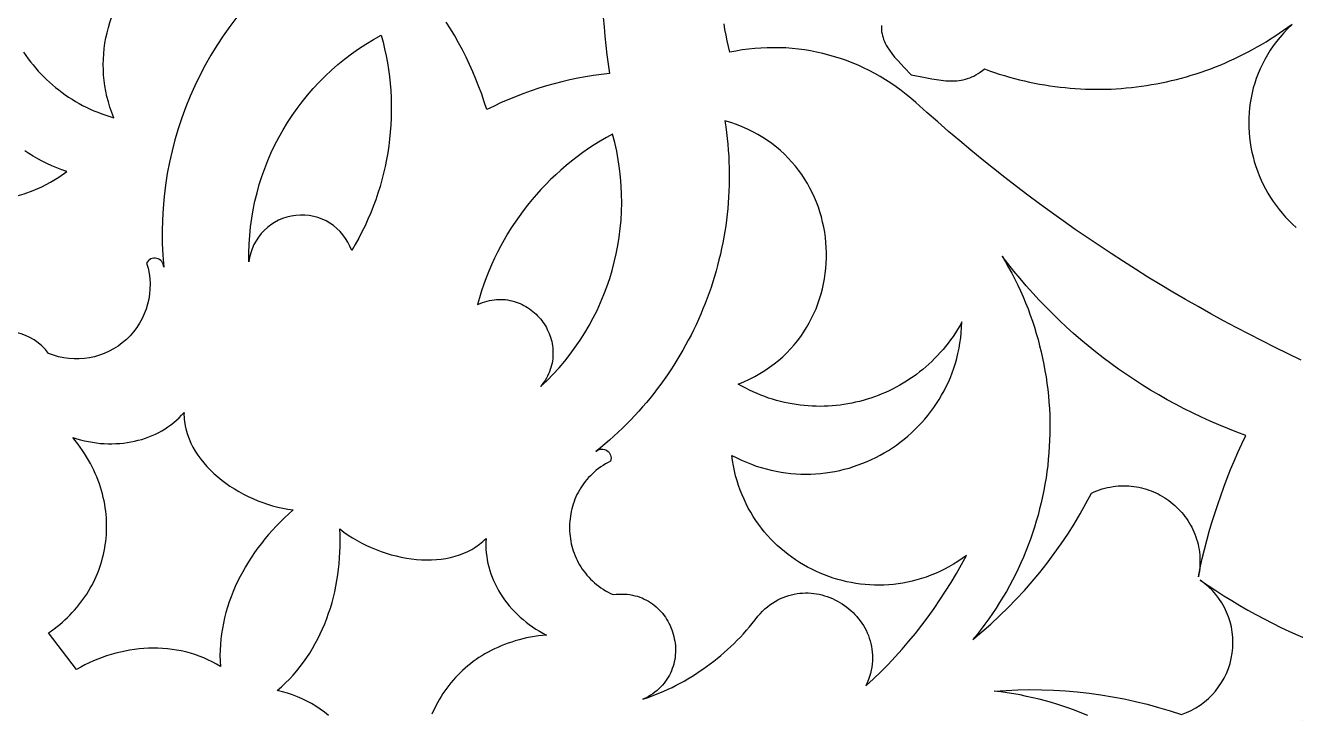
# Model space of a CAD drawing. Extents: x 3927 to 5087, y -513 to 1114.
# Drawn here: x 4500.5 to 4621.9, y 96.9 to 162.6 of the extents above; entities that cross this region are included whole.
import ezdxf

# ---------------------------------------------------------------- set-up
doc = ezdxf.new("R2010")
doc.units = 0
doc.layers.add('LAYER_1', color=18, linetype='CONTINUOUS')

msp = doc.modelspace()

# ---------------------------------------------------------------- linework, layer by layer
at = {"layer": 'LAYER_1'}
for points in [[(4500.34, 160.06), (4500.56, 159.75), (4500.78, 159.44), (4501.01, 159.14), (4501.25, 158.85), (4501.49, 158.56), (4501.74, 158.27), (4502, 157.99), (4502.27, 157.72), (4502.54, 157.46), (4502.82, 157.2), (4503.11, 156.94), (4503.4, 156.7), (4503.7, 156.46), (4504.01, 156.23), (4504.32, 156), (4504.64, 155.78), (4504.97, 155.57), (4505.3, 155.37), (4505.64, 155.18), (4505.98, 154.99), (4506.33, 154.81), (4506.69, 154.64), (4507.05, 154.48), (4507.42, 154.33), (4507.8, 154.19), (4508.18, 154.05), (4508.56, 153.93), (4508.95, 153.81, -0.719328), (4527.98, 170.31, 0.270929), (4513.73, 139.54, 0.777705), (4512.09, 139.92, -0.636132), (4502.72, 131.28, 0.862472), (4493.54, 126.4, -0.153049)], [(4482.06, 158.21, 0.578149), (4504.47, 148.66), (4503.98, 148.83), (4503.5, 149.01), (4503.03, 149.21), (4502.57, 149.42), (4502.12, 149.64), (4501.69, 149.88), (4501.26, 150.12), (4500.85, 150.38), (4500.45, 150.65)], [(4602.01, 96.67), (4601.44, 96.9), (4600.88, 97.12), (4600.3, 97.34), (4599.72, 97.54), (4599.14, 97.73), (4598.55, 97.91), (4597.96, 98.08), (4597.36, 98.23), (4596.76, 98.38), (4596.15, 98.51), (4595.54, 98.64), (4594.93, 98.75), (4594.31, 98.85), (4593.69, 98.93), (4593.07, 99.01), (4594.2, 99.08), (4595.33, 99.13), (4596.47, 99.15), (4597.6, 99.14), (4598.73, 99.1), (4599.86, 99.03), (4600.99, 98.93), (4602.12, 98.81), (4603.24, 98.65), (4604.35, 98.47), (4605.47, 98.26), (4606.57, 98.02), (4607.68, 97.75), (4608.77, 97.45), (4609.86, 97.13), (4610.94, 96.78, 0.61665), (4612.75, 109.61, 0.063158), (4625.38, 103, 0.145764), (4620.44, 74.51)]]:
    msp.add_lwpolyline(points, format="xyb", dxfattribs=at)
for points in [[(4555.72, 163.38), (4555.79, 162.49), (4555.87, 161.59), (4555.96, 160.7), (4556.07, 159.81), (4556.19, 158.92), (4556.32, 158.04), (4555.55, 157.95), (4554.79, 157.84), (4554.03, 157.72), (4553.27, 157.58), (4552.52, 157.42), (4551.77, 157.25), (4551.03, 157.06), (4550.29, 156.85), (4549.56, 156.62), (4548.83, 156.38), (4548.11, 156.12), (4547.39, 155.85), (4546.68, 155.56), (4545.97, 155.25), (4545.28, 154.92), (4544.59, 154.58), (4544.35, 155.32), (4544.1, 156.05), (4543.84, 156.77), (4543.55, 157.49), (4543.26, 158.2), (4542.94, 158.9), (4542.61, 159.6), (4542.26, 160.28), (4541.9, 160.96), (4541.52, 161.63), (4541.13, 162.29), (4540.72, 162.95)], [(4622.39, 130.64), (4621.14, 131.24), (4619.89, 131.85), (4618.65, 132.48), (4617.41, 133.11), (4616.18, 133.76), (4614.96, 134.41), (4613.74, 135.08), (4612.53, 135.76), (4611.32, 136.45), (4610.12, 137.15), (4608.93, 137.86), (4607.75, 138.58), (4606.57, 139.32), (4605.4, 140.06), (4604.23, 140.82), (4603.08, 141.58), (4601.93, 142.36), (4600.78, 143.14), (4599.65, 143.94), (4598.52, 144.75), (4597.4, 145.57), (4596.28, 146.4), (4595.18, 147.24), (4594.08, 148.09), (4592.99, 148.95), (4591.91, 149.82), (4590.83, 150.7), (4589.77, 151.59), (4588.71, 152.49), (4587.66, 153.4), (4586.61, 154.32), (4585.58, 155.25), (4585.56, 155.26), (4585.11, 155.66), (4584.64, 156.04), (4584.16, 156.42), (4583.68, 156.77), (4583.18, 157.11), (4582.68, 157.44), (4582.17, 157.74), (4581.65, 158.04), (4581.12, 158.31), (4580.59, 158.58), (4580.05, 158.82), (4579.5, 159.05), (4578.95, 159.26), (4578.39, 159.46), (4577.82, 159.64), (4577.25, 159.8), (4576.68, 159.95), (4576.1, 160.08), (4575.52, 160.19), (4574.94, 160.28), (4574.35, 160.36), (4573.76, 160.42), (4573.16, 160.47), (4572.57, 160.49), (4571.97, 160.5), (4571.38, 160.49), (4570.78, 160.46), (4570.18, 160.42), (4569.58, 160.36), (4568.98, 160.28), (4568.38, 160.18), (4567.79, 160.06), (4567.67, 160.61), (4567.55, 161.15), (4567.44, 161.69), (4567.34, 162.24), (4567.25, 162.78)], [(4582.28, 162.63), (4582.28, 162.42), (4582.29, 162.22), (4582.31, 162.02), (4582.35, 161.83), (4582.39, 161.64), (4582.44, 161.46), (4582.5, 161.28), (4582.57, 161.1), (4582.65, 160.93), (4582.74, 160.75), (4582.84, 160.59), (4583.05, 160.25), (4583.29, 159.93), (4583.55, 159.6), (4583.84, 159.27), (4584.46, 158.6), (4585.13, 157.89), (4586.14, 157.7), (4587.09, 157.52), (4587.55, 157.45), (4588, 157.38), (4588.43, 157.34), (4588.86, 157.32), (4589.28, 157.32), (4589.49, 157.34), (4589.7, 157.36), (4589.9, 157.39), (4590.11, 157.43), (4590.31, 157.48), (4590.51, 157.54), (4590.72, 157.62), (4590.92, 157.7), (4591.12, 157.79), (4591.32, 157.9), (4591.52, 158.02), (4591.73, 158.16), (4591.93, 158.31), (4592.13, 158.47), (4592.6, 158.3), (4593.08, 158.14), (4593.55, 157.98), (4594.03, 157.83), (4594.51, 157.69), (4594.99, 157.56), (4595.47, 157.44), (4595.95, 157.32), (4596.43, 157.21), (4596.92, 157.11), (4597.4, 157.02), (4597.89, 156.94), (4598.37, 156.86), (4598.86, 156.79), (4599.35, 156.73), (4599.83, 156.68), (4600.32, 156.64), (4600.81, 156.6), (4601.3, 156.57), (4601.79, 156.55), (4602.28, 156.53), (4602.76, 156.53), (4603.25, 156.53), (4603.74, 156.54), (4604.23, 156.55), (4604.71, 156.58), (4605.2, 156.61), (4605.68, 156.65), (4606.17, 156.7), (4606.65, 156.75), (4607.14, 156.82), (4607.62, 156.89), (4608.1, 156.97), (4608.58, 157.05), (4609.05, 157.14), (4609.53, 157.24), (4610.01, 157.35), (4610.48, 157.47), (4610.95, 157.59), (4611.42, 157.72), (4611.89, 157.86), (4612.35, 158.01), (4612.82, 158.16), (4613.28, 158.32), (4613.74, 158.49), (4614.19, 158.66), (4614.65, 158.84), (4615.1, 159.03), (4615.55, 159.23), (4616, 159.44), (4616.44, 159.65), (4616.88, 159.87), (4617.32, 160.09), (4617.75, 160.33), (4618.18, 160.57), (4618.61, 160.82), (4619.04, 161.07), (4619.46, 161.34), (4619.88, 161.61), (4620.29, 161.88), (4620.7, 162.17), (4621.11, 162.46), (4621.51, 162.76)], [(4621.49, 162.69), (4621.09, 162.3), (4620.72, 161.91), (4620.37, 161.51), (4620.03, 161.1), (4619.72, 160.68), (4619.43, 160.25), (4619.16, 159.82), (4618.91, 159.38), (4618.68, 158.94), (4618.47, 158.49), (4618.27, 158.03), (4618.1, 157.57), (4617.95, 157.11), (4617.81, 156.65), (4617.69, 156.18), (4617.6, 155.71), (4617.52, 155.24), (4617.45, 154.76), (4617.41, 154.29), (4617.39, 153.81), (4617.38, 153.34), (4617.39, 152.87), (4617.41, 152.39), (4617.45, 151.92), (4617.51, 151.45), (4617.59, 150.99), (4617.68, 150.53), (4617.79, 150.07), (4617.91, 149.61), (4618.05, 149.16), (4618.21, 148.72), (4618.38, 148.28), (4618.57, 147.85), (4618.77, 147.42), (4618.98, 147), (4619.21, 146.59), (4619.46, 146.19), (4619.72, 145.79), (4619.99, 145.41), (4620.28, 145.03), (4620.58, 144.67), (4620.89, 144.31), (4621.22, 143.97), (4621.56, 143.64), (4621.91, 143.32)], [(4529.47, 96.69), (4529.08, 97), (4528.68, 97.29), (4528.26, 97.56), (4527.84, 97.82), (4527.4, 98.06), (4526.95, 98.28), (4526.5, 98.48), (4526.03, 98.66), (4525.55, 98.82), (4525.07, 98.95), (4524.57, 99.07), (4524.97, 99.42), (4525.36, 99.79), (4525.73, 100.16), (4526.09, 100.55), (4526.43, 100.95), (4526.76, 101.36), (4527.08, 101.78), (4527.38, 102.21), (4527.67, 102.64), (4527.94, 103.09), (4528.2, 103.55), (4528.45, 104.01), (4528.68, 104.48), (4528.9, 104.96), (4529.11, 105.45), (4529.3, 105.95), (4529.48, 106.45), (4529.65, 106.95), (4529.8, 107.47), (4529.94, 107.98), (4530.06, 108.51), (4530.17, 109.04), (4530.27, 109.57), (4530.35, 110.11), (4530.42, 110.65), (4530.48, 111.19), (4530.53, 111.74), (4530.56, 112.29), (4530.57, 112.84), (4530.58, 113.4), (4530.57, 113.95), (4530.55, 114.51), (4530.94, 114.21), (4531.35, 113.93), (4531.77, 113.66), (4532.2, 113.41), (4532.64, 113.16), (4533.09, 112.94), (4533.55, 112.73), (4534.02, 112.54), (4534.49, 112.36), (4534.97, 112.2), (4535.45, 112.05), (4535.93, 111.93), (4536.42, 111.82), (4536.91, 111.73), (4537.39, 111.65), (4537.88, 111.6), (4538.36, 111.57), (4538.84, 111.55), (4539.31, 111.56), (4539.78, 111.58), (4540.24, 111.63), (4540.69, 111.7), (4541.13, 111.79), (4541.57, 111.9), (4541.99, 112.03), (4542.4, 112.18), (4542.79, 112.36), (4543.17, 112.56), (4543.54, 112.79), (4543.89, 113.04), (4544.05, 113.17), (4544.22, 113.31), (4544.37, 113.46), (4544.53, 113.61), (4544.51, 113.26), (4544.5, 112.92), (4544.51, 112.58), (4544.54, 112.24), (4544.58, 111.89), (4544.63, 111.55), (4544.7, 111.22), (4544.78, 110.88), (4544.87, 110.55), (4544.98, 110.22), (4545.1, 109.89), (4545.23, 109.57), (4545.38, 109.25), (4545.54, 108.94), (4545.71, 108.63), (4545.89, 108.32), (4546.09, 108.02), (4546.29, 107.73), (4546.51, 107.44), (4546.74, 107.15), (4546.98, 106.88), (4547.23, 106.61), (4547.5, 106.35), (4547.77, 106.09), (4548.05, 105.85), (4548.35, 105.61), (4548.65, 105.38), (4548.96, 105.16), (4549.28, 104.94), (4549.61, 104.74), (4549.95, 104.55), (4550.3, 104.37), (4549.91, 104.33), (4549.52, 104.28), (4549.14, 104.23), (4548.76, 104.16), (4548.39, 104.09), (4548.03, 104), (4547.67, 103.91), (4547.31, 103.81), (4546.97, 103.7), (4546.63, 103.59), (4546.29, 103.47), (4545.96, 103.33), (4545.64, 103.19), (4545.32, 103.05), (4545.01, 102.89), (4544.71, 102.73), (4544.41, 102.57), (4544.12, 102.39), (4543.84, 102.21), (4543.56, 102.02), (4543.29, 101.83), (4543.03, 101.63), (4542.77, 101.42), (4542.52, 101.21), (4542.28, 100.99), (4542.04, 100.76), (4541.81, 100.53), (4541.59, 100.3), (4541.37, 100.06), (4541.16, 99.81), (4540.96, 99.56), (4540.77, 99.3), (4540.58, 99.04), (4540.4, 98.78), (4540.23, 98.51), (4540.06, 98.24), (4539.91, 97.96), (4539.76, 97.68), (4539.61, 97.39), (4539.48, 97.1), (4539.35, 96.81)]]:
    msp.add_lwpolyline(points, dxfattribs=at)
msp.add_lwpolyline([(4531.68, 141.12, 0.794747), (4521.86, 140.03, -0.281952), (4534.5, 161.69, -0.207503)], format="xyb", close=True, dxfattribs=at)
for points in [[(4589.97, 134.29), (4589.77, 133.93), (4589.57, 133.58), (4589.35, 133.24), (4589.13, 132.91), (4588.9, 132.58), (4588.66, 132.27), (4588.42, 131.95), (4588.17, 131.65), (4587.91, 131.36), (4587.64, 131.07), (4587.37, 130.79), (4587.1, 130.52), (4586.81, 130.25), (4586.53, 130), (4586.23, 129.75), (4585.93, 129.51), (4585.63, 129.28), (4585.32, 129.05), (4585, 128.84), (4584.69, 128.63), (4584.36, 128.43), (4584.03, 128.24), (4583.7, 128.05), (4583.36, 127.88), (4583.02, 127.71), (4582.68, 127.56), (4582.33, 127.41), (4581.98, 127.27), (4581.63, 127.13), (4581.27, 127.01), (4580.91, 126.9), (4580.55, 126.79), (4580.18, 126.69), (4579.82, 126.61), (4579.45, 126.53), (4579.08, 126.46), (4578.7, 126.4), (4578.33, 126.34), (4577.95, 126.3), (4577.57, 126.27), (4577.2, 126.24), (4576.82, 126.23), (4576.44, 126.22), (4576.06, 126.23), (4575.68, 126.24), (4575.3, 126.26), (4574.91, 126.29), (4574.53, 126.34), (4574.15, 126.39), (4573.77, 126.45), (4573.39, 126.52), (4573.02, 126.6), (4572.64, 126.69), (4572.26, 126.79), (4571.89, 126.9), (4571.51, 127.02), (4571.14, 127.15), (4570.77, 127.29), (4570.41, 127.44), (4570.04, 127.6), (4569.68, 127.77), (4569.32, 127.95), (4568.96, 128.14), (4568.61, 128.34), (4569.15, 128.57), (4569.68, 128.81), (4570.19, 129.08), (4570.68, 129.35), (4571.15, 129.65), (4571.61, 129.96), (4572.04, 130.28), (4572.46, 130.62), (4572.86, 130.97), (4573.24, 131.34), (4573.6, 131.71), (4573.95, 132.1), (4574.27, 132.5), (4574.58, 132.91), (4574.87, 133.33), (4575.14, 133.76), (4575.39, 134.19), (4575.62, 134.64), (4575.84, 135.09), (4576.04, 135.55), (4576.22, 136.02), (4576.38, 136.49), (4576.53, 136.97), (4576.65, 137.45), (4576.76, 137.93), (4576.85, 138.42), (4576.92, 138.91), (4576.98, 139.4), (4577.02, 139.9), (4577.03, 140.39), (4577.04, 140.89), (4577.02, 141.39), (4576.99, 141.88), (4576.93, 142.37), (4576.87, 142.86), (4576.78, 143.35), (4576.67, 143.84), (4576.55, 144.32), (4576.41, 144.8), (4576.26, 145.27), (4576.08, 145.73), (4575.89, 146.19), (4575.68, 146.65), (4575.46, 147.09), (4575.21, 147.53), (4574.95, 147.96), (4574.67, 148.38), (4574.38, 148.79), (4574.07, 149.19), (4573.74, 149.57), (4573.39, 149.95), (4573.03, 150.31), (4572.64, 150.67), (4572.25, 151), (4571.83, 151.33), (4571.4, 151.64), (4570.95, 151.93), (4570.48, 152.21), (4570, 152.47), (4569.5, 152.72), (4568.99, 152.94), (4568.45, 153.15), (4567.9, 153.34), (4567.34, 153.51), (4567.42, 152.95), (4567.49, 152.39), (4567.56, 151.83), (4567.61, 151.27), (4567.66, 150.7), (4567.7, 150.14), (4567.72, 149.58), (4567.74, 149.02), (4567.75, 148.46), (4567.75, 147.9), (4567.74, 147.35), (4567.72, 146.79), (4567.69, 146.23), (4567.65, 145.68), (4567.6, 145.13), (4567.55, 144.58), (4567.48, 144.03), (4567.41, 143.48), (4567.32, 142.93), (4567.23, 142.39), (4567.13, 141.84), (4567.02, 141.3), (4566.9, 140.77), (4566.77, 140.23), (4566.64, 139.7), (4566.49, 139.17), (4566.34, 138.64), (4566.18, 138.11), (4566.01, 137.59), (4565.83, 137.07), (4565.64, 136.55), (4565.45, 136.04), (4565.24, 135.53), (4565.03, 135.02), (4564.81, 134.52), (4564.58, 134.02), (4564.34, 133.52), (4564.1, 133.03), (4563.84, 132.54), (4563.58, 132.06), (4563.31, 131.58), (4563.04, 131.1), (4562.75, 130.63), (4562.46, 130.16), (4562.16, 129.7), (4561.85, 129.24), (4561.53, 128.79), (4561.21, 128.34), (4560.87, 127.89), (4560.53, 127.45), (4560.19, 127.02), (4559.83, 126.59), (4559.47, 126.17), (4559.1, 125.75), (4558.72, 125.34), (4558.34, 124.94), (4557.95, 124.54), (4557.55, 124.14), (4557.14, 123.75), (4556.73, 123.37), (4556.3, 123), (4555.88, 122.63), (4555.44, 122.26), (4555, 121.91), (4555.13, 122.01), (4555.26, 122.08), (4555.4, 122.12), (4555.54, 122.14), (4555.68, 122.14), (4555.82, 122.11), (4555.95, 122.06), (4556.07, 121.99), (4556.18, 121.91), (4556.27, 121.81), (4556.35, 121.7), (4556.41, 121.57), (4556.45, 121.44), (4556.47, 121.29), (4556.45, 121.14), (4556.41, 120.98), (4556.17, 120.85), (4555.93, 120.72), (4555.7, 120.58), (4555.48, 120.43), (4555.26, 120.27), (4555.05, 120.11), (4554.86, 119.95), (4554.67, 119.77), (4554.48, 119.6), (4554.31, 119.41), (4554.14, 119.23), (4553.98, 119.03), (4553.83, 118.83), (4553.69, 118.63), (4553.56, 118.43), (4553.43, 118.22), (4553.31, 118), (4553.2, 117.79), (4553.1, 117.57), (4553, 117.34), (4552.92, 117.12), (4552.84, 116.89), (4552.77, 116.66), (4552.71, 116.43), (4552.65, 116.19), (4552.61, 115.96), (4552.57, 115.72), (4552.54, 115.48), (4552.51, 115.24), (4552.5, 115.01), (4552.49, 114.77), (4552.49, 114.53), (4552.5, 114.29), (4552.52, 114.05), (4552.54, 113.81), (4552.57, 113.57), (4552.61, 113.34), (4552.66, 113.1), (4552.72, 112.87), (4552.78, 112.64), (4552.85, 112.41), (4552.93, 112.18), (4553.02, 111.95), (4553.12, 111.73), (4553.22, 111.51), (4553.33, 111.3), (4553.45, 111.09), (4553.58, 110.88), (4553.71, 110.67), (4553.86, 110.47), (4554.01, 110.28), (4554.16, 110.08), (4554.33, 109.9), (4554.5, 109.72), (4554.69, 109.54), (4554.87, 109.37), (4555.07, 109.21), (4555.28, 109.05), (4555.49, 108.89), (4555.71, 108.75), (4555.94, 108.61), (4556.17, 108.48), (4556.42, 108.35), (4556.67, 108.24), (4556.95, 108.27), (4557.22, 108.28), (4557.49, 108.29), (4557.75, 108.28), (4558.01, 108.26), (4558.26, 108.23), (4558.5, 108.18), (4558.74, 108.13), (4558.97, 108.07), (4559.2, 107.99), (4559.42, 107.91), (4559.63, 107.81), (4559.84, 107.71), (4560.04, 107.6), (4560.23, 107.48), (4560.42, 107.35), (4560.59, 107.21), (4560.77, 107.07), (4560.93, 106.92), (4561.09, 106.76), (4561.24, 106.59), (4561.39, 106.42), (4561.52, 106.25), (4561.65, 106.07), (4561.77, 105.88), (4561.89, 105.69), (4561.99, 105.49), (4562.09, 105.29), (4562.18, 105.09), (4562.26, 104.88), (4562.33, 104.67), (4562.4, 104.46), (4562.46, 104.24), (4562.5, 104.02), (4562.54, 103.8), (4562.57, 103.58), (4562.6, 103.36), (4562.61, 103.14), (4562.61, 102.92), (4562.61, 102.69), (4562.59, 102.47), (4562.57, 102.25), (4562.54, 102.03), (4562.49, 101.81), (4562.44, 101.59), (4562.38, 101.38), (4562.31, 101.16), (4562.23, 100.95), (4562.14, 100.74), (4562.03, 100.54), (4561.92, 100.34), (4561.8, 100.14), (4561.67, 99.95), (4561.53, 99.76), (4561.37, 99.58), (4561.21, 99.41), (4561.03, 99.24), (4560.85, 99.07), (4560.65, 98.91), (4560.45, 98.76), (4560.23, 98.62), (4560, 98.48), (4559.76, 98.35), (4559.5, 98.23), (4559.91, 98.37), (4560.32, 98.52), (4560.72, 98.68), (4561.12, 98.84), (4561.51, 99.01), (4561.9, 99.19), (4562.29, 99.37), (4562.68, 99.57), (4563.06, 99.77), (4563.43, 99.97), (4563.8, 100.19), (4564.17, 100.41), (4564.53, 100.63), (4564.89, 100.87), (4565.24, 101.11), (4565.59, 101.36), (4565.94, 101.61), (4566.28, 101.87), (4566.61, 102.14), (4566.94, 102.41), (4567.27, 102.69), (4567.58, 102.98), (4567.9, 103.27), (4568.21, 103.57), (4568.51, 103.87), (4568.81, 104.18), (4569.1, 104.49), (4569.39, 104.82), (4569.67, 105.14), (4569.94, 105.48), (4570.21, 105.82), (4570.47, 106.16), (4570.69, 106.41), (4570.92, 106.64), (4571.15, 106.86), (4571.39, 107.06), (4571.64, 107.25), (4571.88, 107.42), (4572.13, 107.58), (4572.39, 107.72), (4572.64, 107.85), (4572.9, 107.96), (4573.16, 108.06), (4573.43, 108.15), (4573.69, 108.22), (4573.96, 108.28), (4574.23, 108.33), (4574.49, 108.36), (4574.76, 108.38), (4575.03, 108.39), (4575.3, 108.39), (4575.56, 108.37), (4575.83, 108.34), (4576.09, 108.3), (4576.35, 108.26), (4576.61, 108.2), (4576.86, 108.12), (4577.11, 108.04), (4577.36, 107.95), (4577.61, 107.85), (4577.85, 107.74), (4578.08, 107.62), (4578.32, 107.49), (4578.54, 107.35), (4578.76, 107.2), (4578.98, 107.04), (4579.18, 106.88), (4579.38, 106.7), (4579.58, 106.52), (4579.76, 106.33), (4579.94, 106.14), (4580.11, 105.93), (4580.27, 105.72), (4580.43, 105.51), (4580.57, 105.28), (4580.7, 105.05), (4580.83, 104.82), (4580.94, 104.57), (4581.04, 104.33), (4581.13, 104.07), (4581.21, 103.82), (4581.28, 103.55), (4581.34, 103.29), (4581.38, 103.02), (4581.41, 102.74), (4581.43, 102.46), (4581.43, 102.18), (4581.42, 101.89), (4581.4, 101.6), (4581.36, 101.31), (4581.3, 101.01), (4581.23, 100.71), (4581.15, 100.41), (4581.05, 100.11), (4580.93, 99.81), (4580.79, 99.5), (4581.52, 100.17), (4582.23, 100.86), (4582.93, 101.57), (4583.6, 102.29), (4584.27, 103.02), (4584.91, 103.77), (4585.54, 104.53), (4586.15, 105.31), (4586.75, 106.1), (4587.32, 106.9), (4587.88, 107.72), (4588.42, 108.55), (4588.95, 109.39), (4589.45, 110.24), (4589.93, 111.1), (4590.4, 111.98), (4589.99, 111.68), (4589.58, 111.4), (4589.16, 111.14), (4588.74, 110.89), (4588.31, 110.66), (4587.88, 110.45), (4587.44, 110.25), (4587.01, 110.08), (4586.56, 109.91), (4586.12, 109.76), (4585.68, 109.63), (4585.23, 109.52), (4584.78, 109.42), (4584.33, 109.33), (4583.88, 109.26), (4583.43, 109.21), (4582.98, 109.17), (4582.53, 109.14), (4582.08, 109.13), (4581.63, 109.14), (4581.18, 109.16), (4580.73, 109.19), (4580.29, 109.24), (4579.85, 109.3), (4579.41, 109.38), (4578.97, 109.47), (4578.54, 109.57), (4578.11, 109.68), (4577.68, 109.81), (4577.26, 109.96), (4576.85, 110.11), (4576.43, 110.28), (4576.03, 110.46), (4575.63, 110.65), (4575.23, 110.86), (4574.85, 111.08), (4574.47, 111.31), (4574.09, 111.55), (4573.73, 111.8), (4573.37, 112.07), (4573.02, 112.34), (4572.67, 112.63), (4572.34, 112.93), (4572.02, 113.24), (4571.7, 113.56), (4571.4, 113.89), (4571.1, 114.24), (4570.82, 114.59), (4570.55, 114.95), (4570.29, 115.33), (4570.04, 115.71), (4569.8, 116.1), (4569.57, 116.51), (4569.36, 116.92), (4569.16, 117.34), (4568.97, 117.77), (4568.8, 118.21), (4568.64, 118.66), (4568.49, 119.12), (4568.36, 119.59), (4568.25, 120.07), (4568.15, 120.55), (4568.06, 121.04), (4567.99, 121.54), (4568.46, 121.3), (4568.92, 121.08), (4569.39, 120.88), (4569.86, 120.69), (4570.33, 120.52), (4570.8, 120.37), (4571.27, 120.24), (4571.75, 120.12), (4572.22, 120.02), (4572.7, 119.93), (4573.17, 119.86), (4573.64, 119.81), (4574.12, 119.77), (4574.59, 119.75), (4575.06, 119.74), (4575.53, 119.75), (4576, 119.77), (4576.46, 119.81), (4576.93, 119.86), (4577.39, 119.93), (4577.84, 120.01), (4578.3, 120.1), (4578.74, 120.21), (4579.19, 120.33), (4579.63, 120.47), (4580.07, 120.62), (4580.5, 120.78), (4580.92, 120.95), (4581.34, 121.14), (4581.75, 121.34), (4582.16, 121.56), (4582.56, 121.78), (4582.95, 122.02), (4583.34, 122.27), (4583.72, 122.53), (4584.09, 122.8), (4584.45, 123.08), (4584.8, 123.38), (4585.15, 123.68), (4585.49, 124), (4585.81, 124.32), (4586.13, 124.66), (4586.43, 125), (4586.73, 125.36), (4587.01, 125.73), (4587.29, 126.1), (4587.55, 126.49), (4587.8, 126.88), (4588.04, 127.29), (4588.27, 127.7), (4588.48, 128.12), (4588.68, 128.55), (4588.87, 128.98), (4589.04, 129.43), (4589.2, 129.88), (4589.35, 130.34), (4589.48, 130.81), (4589.6, 131.29), (4589.7, 131.77), (4589.79, 132.26), (4589.86, 132.76), (4589.91, 133.26), (4589.95, 133.77)], [(4543.71, 135.96), (4543.94, 136.06), (4544.17, 136.14), (4544.4, 136.22), (4544.62, 136.28), (4544.85, 136.33), (4545.07, 136.38), (4545.29, 136.41), (4545.51, 136.43), (4545.73, 136.44), (4545.95, 136.44), (4546.16, 136.43), (4546.37, 136.42), (4546.58, 136.39), (4546.79, 136.35), (4546.99, 136.31), (4547.19, 136.26), (4547.39, 136.19), (4547.58, 136.12), (4547.77, 136.05), (4547.96, 135.96), (4548.14, 135.87), (4548.32, 135.77), (4548.49, 135.66), (4548.66, 135.55), (4548.83, 135.43), (4548.99, 135.3), (4549.14, 135.17), (4549.29, 135.03), (4549.44, 134.89), (4549.57, 134.74), (4549.71, 134.59), (4549.83, 134.43), (4549.95, 134.27), (4550.07, 134.1), (4550.18, 133.93), (4550.28, 133.75), (4550.37, 133.57), (4550.46, 133.39), (4550.54, 133.2), (4550.61, 133.01), (4550.68, 132.82), (4550.74, 132.62), (4550.79, 132.42), (4550.83, 132.22), (4550.86, 132.02), (4550.89, 131.82), (4550.91, 131.61), (4550.91, 131.41), (4550.91, 131.2), (4550.91, 130.99), (4550.89, 130.78), (4550.86, 130.57), (4550.82, 130.36), (4550.77, 130.15), (4550.72, 129.95), (4550.65, 129.74), (4550.57, 129.53), (4550.48, 129.32), (4550.39, 129.12), (4550.28, 128.91), (4550.16, 128.71), (4550.02, 128.51), (4549.88, 128.31), (4549.73, 128.12), (4550.34, 128.7), (4550.93, 129.3), (4551.49, 129.92), (4552.03, 130.55), (4552.54, 131.2), (4553.04, 131.87), (4553.5, 132.55), (4553.94, 133.24), (4554.36, 133.95), (4554.75, 134.67), (4555.12, 135.4), (4555.46, 136.14), (4555.77, 136.9), (4556.06, 137.66), (4556.33, 138.43), (4556.56, 139.21), (4556.77, 140), (4556.96, 140.79), (4557.11, 141.59), (4557.24, 142.4), (4557.34, 143.21), (4557.42, 144.02), (4557.46, 144.84), (4557.48, 145.66), (4557.47, 146.49), (4557.43, 147.31), (4557.37, 148.13), (4557.27, 148.96), (4557.15, 149.78), (4557, 150.61), (4556.81, 151.43), (4556.6, 152.24), (4556.01, 151.92), (4555.43, 151.57), (4554.86, 151.22), (4554.3, 150.85), (4553.75, 150.47), (4553.21, 150.07), (4552.68, 149.66), (4552.16, 149.24), (4551.66, 148.81), (4551.17, 148.36), (4550.68, 147.9), (4550.22, 147.43), (4549.76, 146.95), (4549.32, 146.46), (4548.88, 145.95), (4548.47, 145.44), (4548.06, 144.91), (4547.67, 144.38), (4547.29, 143.83), (4546.93, 143.28), (4546.58, 142.71), (4546.24, 142.14), (4545.92, 141.56), (4545.61, 140.97), (4545.32, 140.37), (4545.05, 139.76), (4544.78, 139.14), (4544.54, 138.52), (4544.31, 137.89), (4544.09, 137.25), (4543.89, 136.61)], [(4591.02, 103.94), (4591.89, 104.67), (4592.74, 105.42), (4593.57, 106.19), (4594.38, 106.99), (4595.17, 107.8), (4595.94, 108.63), (4596.69, 109.48), (4597.41, 110.35), (4598.11, 111.24), (4598.79, 112.15), (4599.45, 113.07), (4600.08, 114.01), (4600.69, 114.97), (4601.27, 115.94), (4601.83, 116.93), (4602.37, 117.93), (4602.62, 118.05), (4602.88, 118.15), (4603.13, 118.24), (4603.39, 118.33), (4603.64, 118.4), (4603.9, 118.46), (4604.15, 118.51), (4604.41, 118.56), (4604.66, 118.59), (4604.91, 118.62), (4605.17, 118.63), (4605.42, 118.64), (4605.67, 118.64), (4605.92, 118.62), (4606.16, 118.6), (4606.41, 118.57), (4606.65, 118.54), (4606.89, 118.49), (4607.13, 118.44), (4607.37, 118.38), (4607.6, 118.31), (4607.83, 118.23), (4608.06, 118.15), (4608.28, 118.06), (4608.5, 117.96), (4608.72, 117.85), (4608.93, 117.74), (4609.14, 117.62), (4609.35, 117.49), (4609.55, 117.36), (4609.74, 117.22), (4609.94, 117.07), (4610.12, 116.92), (4610.31, 116.76), (4610.48, 116.6), (4610.65, 116.43), (4610.82, 116.25), (4610.98, 116.07), (4611.14, 115.89), (4611.28, 115.7), (4611.43, 115.5), (4611.56, 115.3), (4611.69, 115.09), (4611.81, 114.88), (4611.93, 114.67), (4612.04, 114.45), (4612.14, 114.22), (4612.23, 114), (4612.32, 113.77), (4612.4, 113.53), (4612.47, 113.29), (4612.53, 113.05), (4612.58, 112.8), (4612.63, 112.55), (4612.66, 112.3), (4612.69, 112.05), (4612.71, 111.79), (4612.72, 111.53), (4612.72, 111.27), (4612.71, 111), (4612.69, 110.73), (4612.66, 110.47), (4612.62, 110.19), (4612.57, 109.92), (4612.75, 110.8), (4612.94, 111.67), (4613.15, 112.54), (4613.38, 113.4), (4613.61, 114.27), (4613.86, 115.12), (4614.13, 115.98), (4614.41, 116.83), (4614.7, 117.67), (4615, 118.51), (4615.32, 119.35), (4615.65, 120.18), (4615.99, 121), (4616.35, 121.82), (4616.72, 122.64), (4617.1, 123.45), (4616.24, 123.77), (4615.38, 124.1), (4614.53, 124.45), (4613.68, 124.82), (4612.85, 125.2), (4612.02, 125.59), (4611.2, 126), (4610.39, 126.42), (4609.58, 126.86), (4608.79, 127.32), (4608, 127.78), (4607.22, 128.26), (4606.46, 128.76), (4605.7, 129.26), (4604.95, 129.79), (4604.21, 130.32), (4603.48, 130.87), (4602.75, 131.43), (4602.04, 132.01), (4601.34, 132.59), (4600.65, 133.19), (4599.97, 133.8), (4599.31, 134.43), (4598.65, 135.07), (4598, 135.72), (4597.37, 136.38), (4596.75, 137.05), (4596.13, 137.74), (4595.53, 138.43), (4594.95, 139.14), (4594.37, 139.86), (4593.81, 140.59), (4594.13, 140.05), (4594.44, 139.5), (4594.74, 138.94), (4595.03, 138.38), (4595.31, 137.82), (4595.57, 137.25), (4595.82, 136.68), (4596.06, 136.11), (4596.29, 135.53), (4596.5, 134.95), (4596.71, 134.37), (4596.9, 133.78), (4597.08, 133.2), (4597.25, 132.61), (4597.4, 132.01), (4597.55, 131.42), (4597.68, 130.82), (4597.8, 130.23), (4597.91, 129.63), (4598.01, 129.03), (4598.1, 128.43), (4598.17, 127.82), (4598.24, 127.22), (4598.29, 126.62), (4598.33, 126.01), (4598.36, 125.41), (4598.37, 124.8), (4598.38, 124.2), (4598.37, 123.59), (4598.35, 122.99), (4598.32, 122.38), (4598.28, 121.78), (4598.23, 121.18), (4598.17, 120.58), (4598.09, 119.98), (4598.01, 119.38), (4597.91, 118.79), (4597.8, 118.19), (4597.68, 117.6), (4597.55, 117.01), (4597.4, 116.42), (4597.25, 115.84), (4597.08, 115.25), (4596.9, 114.67), (4596.72, 114.1), (4596.52, 113.52), (4596.31, 112.95), (4596.08, 112.39), (4595.85, 111.82), (4595.61, 111.26), (4595.35, 110.71), (4595.08, 110.16), (4594.81, 109.61), (4594.52, 109.07), (4594.22, 108.53), (4593.9, 108), (4593.58, 107.47), (4593.25, 106.95), (4592.91, 106.43), (4592.55, 105.92), (4592.18, 105.42), (4591.81, 104.92), (4591.42, 104.43)], [(4526.08, 116.34), (4525.67, 115.96), (4525.26, 115.58), (4524.87, 115.19), (4524.48, 114.79), (4524.11, 114.38), (4523.74, 113.97), (4523.39, 113.55), (4523.05, 113.12), (4522.72, 112.69), (4522.41, 112.25), (4522.1, 111.8), (4521.81, 111.35), (4521.54, 110.89), (4521.27, 110.42), (4521.02, 109.96), (4520.78, 109.48), (4520.56, 109), (4520.35, 108.52), (4520.16, 108.03), (4519.98, 107.53), (4519.82, 107.04), (4519.67, 106.53), (4519.54, 106.03), (4519.43, 105.52), (4519.33, 105.01), (4519.25, 104.49), (4519.19, 103.97), (4519.14, 103.45), (4519.11, 102.93), (4519.1, 102.41), (4519.11, 101.88), (4519.14, 101.35), (4518.75, 101.58), (4518.35, 101.8), (4517.95, 102), (4517.54, 102.19), (4517.12, 102.35), (4516.7, 102.5), (4516.27, 102.63), (4515.84, 102.75), (4515.4, 102.85), (4514.96, 102.93), (4514.52, 103), (4514.07, 103.05), (4513.62, 103.08), (4513.17, 103.11), (4512.72, 103.11), (4512.27, 103.1), (4511.82, 103.08), (4511.37, 103.04), (4510.92, 102.98), (4510.47, 102.92), (4510.03, 102.83), (4509.58, 102.74), (4509.14, 102.63), (4508.71, 102.51), (4508.27, 102.37), (4507.84, 102.22), (4507.42, 102.06), (4507, 101.89), (4506.59, 101.7), (4506.18, 101.51), (4505.79, 101.3), (4505.4, 101.07), (4502.72, 104.58), (4503, 104.78), (4503.27, 104.97), (4503.53, 105.18), (4503.79, 105.39), (4504.04, 105.6), (4504.29, 105.82), (4504.53, 106.05), (4504.76, 106.28), (4504.99, 106.51), (4505.2, 106.75), (4505.42, 107), (4505.62, 107.25), (4505.82, 107.5), (4506.01, 107.76), (4506.19, 108.02), (4506.37, 108.29), (4506.54, 108.56), (4506.7, 108.84), (4506.85, 109.11), (4507, 109.4), (4507.14, 109.68), (4507.27, 109.97), (4507.39, 110.26), (4507.51, 110.56), (4507.61, 110.85), (4507.71, 111.15), (4507.8, 111.46), (4507.89, 111.76), (4507.96, 112.07), (4508.03, 112.38), (4508.09, 112.69), (4508.14, 113), (4508.18, 113.32), (4508.22, 113.64), (4508.25, 113.96), (4508.26, 114.28), (4508.27, 114.6), (4508.27, 114.92), (4508.26, 115.24), (4508.25, 115.57), (4508.22, 115.89), (4508.18, 116.22), (4508.14, 116.54), (4508.09, 116.87), (4508.03, 117.2), (4507.95, 117.52), (4507.87, 117.85), (4507.78, 118.18), (4507.68, 118.5), (4507.58, 118.83), (4507.46, 119.15), (4507.33, 119.48), (4507.19, 119.8), (4507.05, 120.12), (4506.89, 120.44), (4506.72, 120.76), (4506.55, 121.08), (4506.36, 121.4), (4506.17, 121.71), (4505.96, 122.02), (4505.74, 122.33), (4505.52, 122.64), (4505.28, 122.95), (4505.03, 123.25), (4505.41, 123.13), (4505.78, 123.03), (4506.16, 122.93), (4506.54, 122.85), (4506.91, 122.79), (4507.29, 122.73), (4507.66, 122.69), (4508.04, 122.66), (4508.41, 122.65), (4508.78, 122.65), (4509.15, 122.66), (4509.52, 122.68), (4509.88, 122.71), (4510.24, 122.76), (4510.59, 122.82), (4510.94, 122.89), (4511.29, 122.98), (4511.63, 123.07), (4511.97, 123.18), (4512.3, 123.3), (4512.62, 123.43), (4512.94, 123.58), (4513.25, 123.73), (4513.55, 123.9), (4513.85, 124.08), (4514.13, 124.27), (4514.41, 124.47), (4514.68, 124.68), (4514.94, 124.9), (4515.19, 125.14), (4515.43, 125.38), (4515.67, 125.64), (4515.66, 125.42), (4515.67, 125.2), (4515.69, 124.99), (4515.71, 124.78), (4515.78, 124.35), (4515.87, 123.94), (4515.99, 123.52), (4516.14, 123.12), (4516.32, 122.71), (4516.52, 122.32), (4516.74, 121.94), (4516.99, 121.56), (4517.26, 121.19), (4517.54, 120.83), (4517.85, 120.48), (4518.18, 120.14), (4518.52, 119.81), (4518.88, 119.49), (4519.26, 119.18), (4519.65, 118.89), (4520.05, 118.61), (4520.47, 118.34), (4520.9, 118.08), (4521.34, 117.84), (4521.79, 117.62), (4522.24, 117.41), (4522.71, 117.21), (4523.18, 117.03), (4523.65, 116.87), (4524.13, 116.73), (4524.62, 116.6), (4525.11, 116.49), (4525.59, 116.41)]]:
    msp.add_lwpolyline(points, close=True, dxfattribs=at)

doc.saveas('drawing.dxf')
